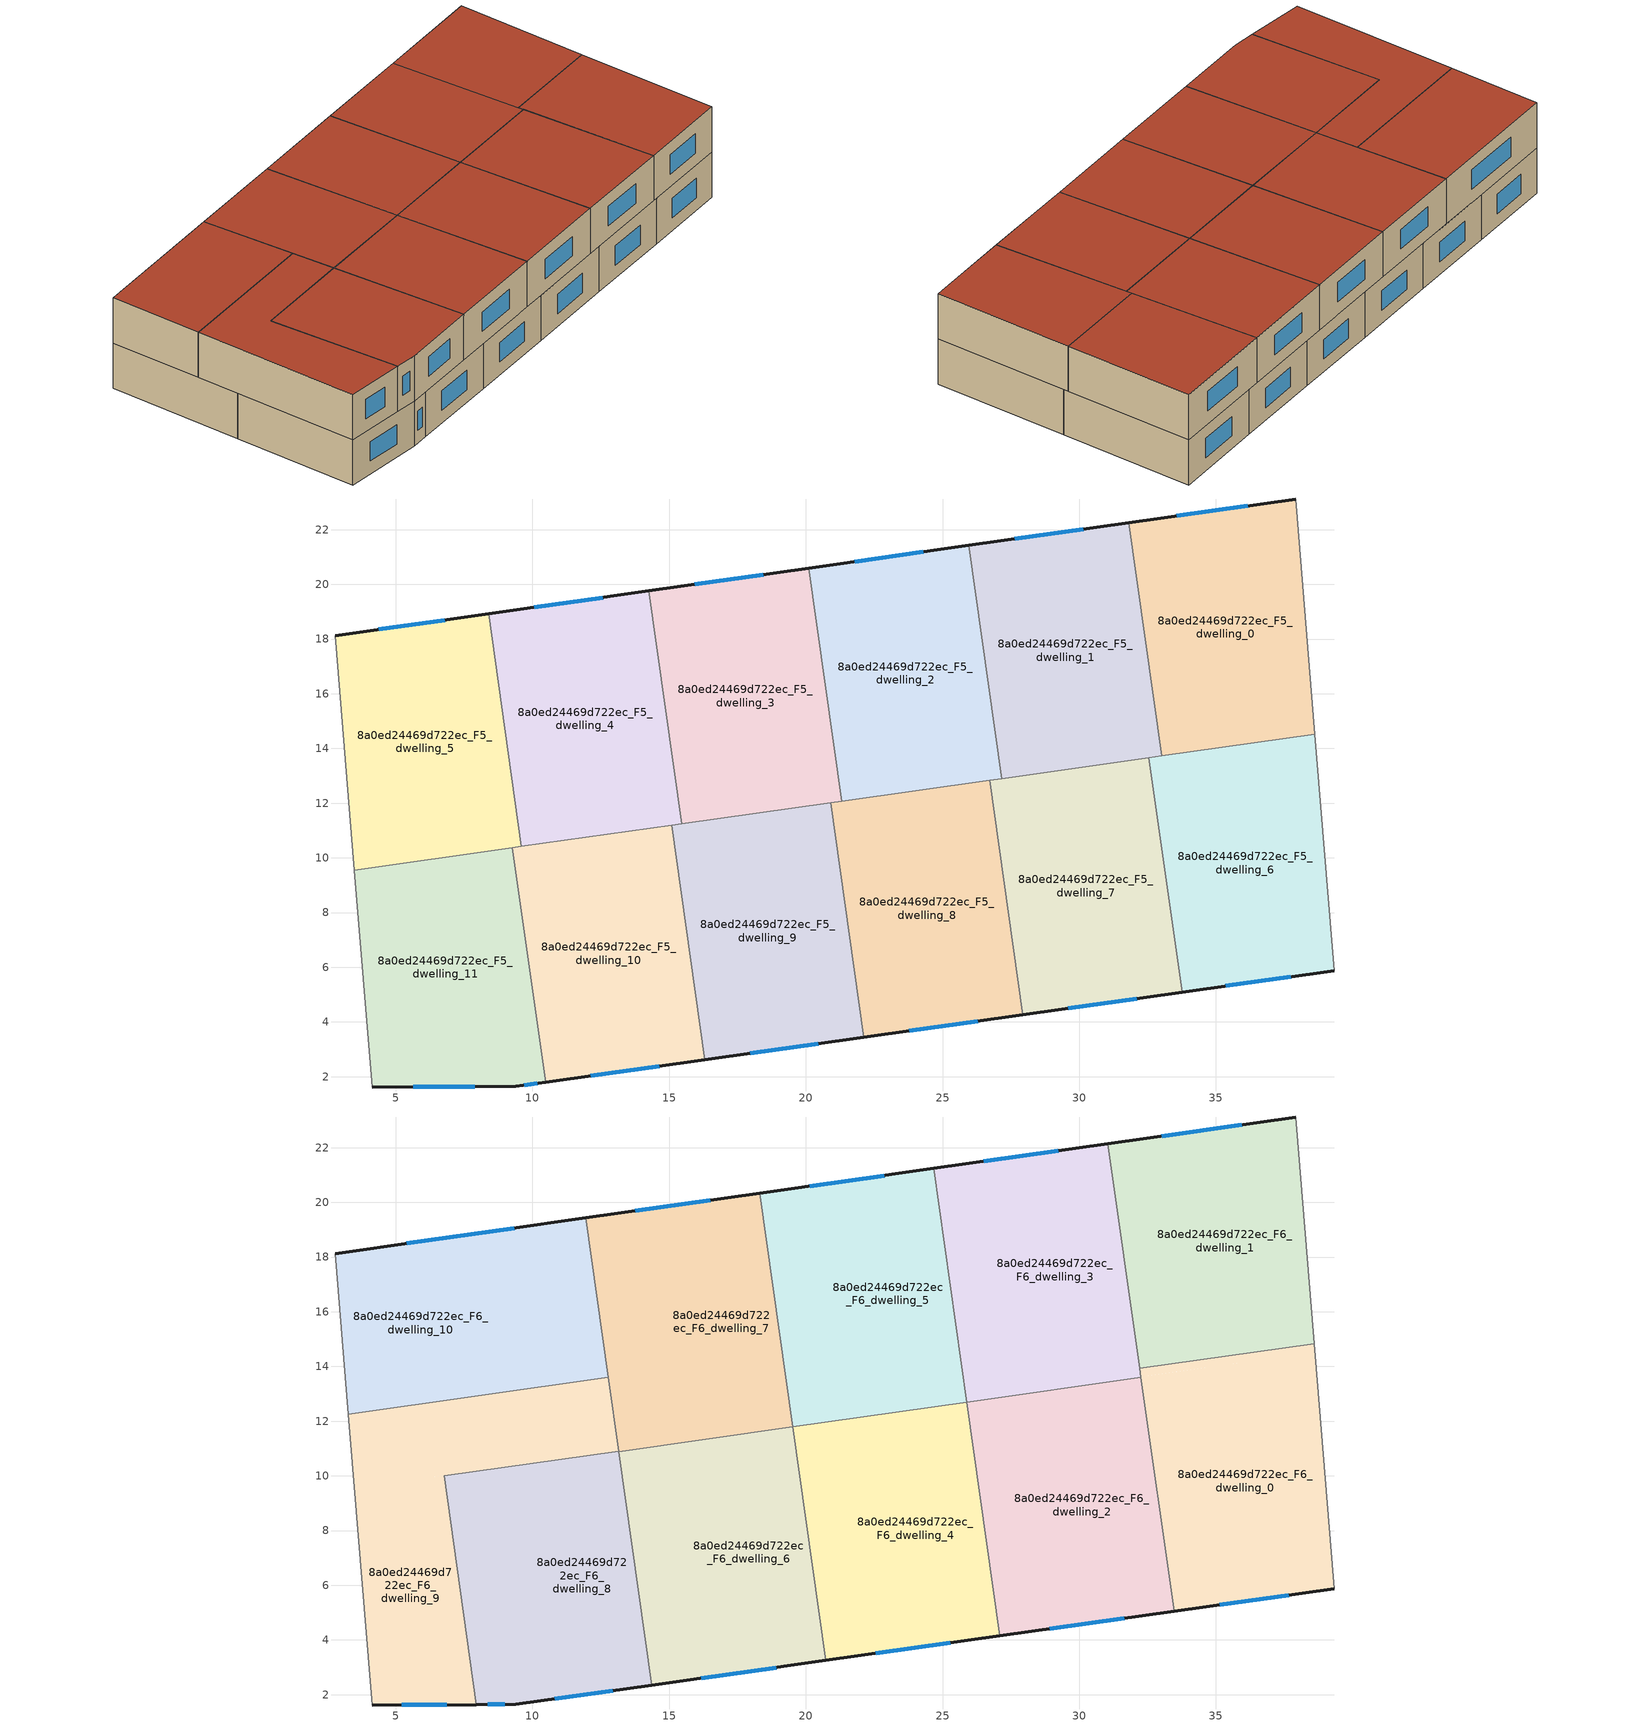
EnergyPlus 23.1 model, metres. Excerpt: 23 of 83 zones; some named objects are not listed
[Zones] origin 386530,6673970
8a0ed24469d722ec_F5_dwelling_0
 floor to 8a0ed24469d722ec_F4_dwelling_0 (EU_floor_Construction): 37.91,23.12 38.62,14.52 33.02,13.73 31.82,22.25 z15
 wall outside (EU_wall_Construction): 37.91,23.12 31.82,22.25 z15:18
 wall adiabatic (EU_wall_Construction): 38.62,14.52 37.91,23.12 z15:18
 wall to 8a0ed24469d722ec_F5_dwelling_1 (EU_wall_Construction): 31.82,22.25 33.02,13.73 z15:18
 wall to 8a0ed24469d722ec_F5_dwelling_6 (EU_wall_Construction): 33.02,13.73 38.62,14.52 z15:18
 window (EU_Window_Construction): 36.17,22.87 33.56,22.5 z15.86:17.14
8a0ed24469d722ec_F5_dwelling_1
 floor to 8a0ed24469d722ec_F4_dwelling_1 (EU_floor_Construction): 31.82,22.25 33.02,13.73 27.17,12.9 25.97,21.42 z15
 wall outside (EU_wall_Construction): 31.82,22.25 25.97,21.42 z15:18
 wall to 8a0ed24469d722ec_F5_dwelling_2 (EU_wall_Construction): 25.97,21.42 27.17,12.9 z15:18
 wall to 8a0ed24469d722ec_F5_dwelling_7 (EU_wall_Construction): 27.17,12.9 32.55,13.66 z15:18
 wall to 8a0ed24469d722ec_F5_dwelling_6 (EU_wall_Construction): 32.55,13.66 33.02,13.73 z15:18
 window (EU_Window_Construction): 30.14,22.02 27.64,21.66 z15.86:17.14
 ceiling adiabatic (EU_roof_Construction): 32.25,13.62 31.05,22.14 25.97,21.42 27.17,12.9 z18
8a0ed24469d722ec_F5_dwelling_10
 floor to 8a0ed24469d722ec_F4_dwelling_10 (EU_floor_Construction): 15.09,11.19 16.3,2.62 10.48,1.8 9.27,10.37 z15
 wall outside (EU_wall_Construction): 10.48,1.8 16.3,2.62 z15:18
 wall to 8a0ed24469d722ec_F5_dwelling_9 (EU_wall_Construction): 16.3,2.62 15.09,11.19 z15:18
 wall to 8a0ed24469d722ec_F5_dwelling_11 (EU_wall_Construction): 9.27,10.37 10.48,1.8 z15:18
 wall to 8a0ed24469d722ec_F5_dwelling_4 (EU_wall_Construction): 15.09,11.19 9.6,10.41 z15:18
 wall to 8a0ed24469d722ec_F5_dwelling_5 (EU_wall_Construction): 9.6,10.41 9.27,10.37 z15:18
 window (EU_Window_Construction): 12.15,2.03 14.64,2.39 z15.86:17.14
 ceiling adiabatic (EU_roof_Construction): 14.36,2.35 13.16,10.9 9.27,10.35 10.48,1.8 z18
8a0ed24469d722ec_F5_dwelling_11
 floor to 8a0ed24469d722ec_F4_dwelling_11 (EU_floor_Construction): 9.27,10.37 10.48,1.8 9.4,1.64 4.14,1.62 3.49,9.55 z15
 wall outside (EU_wall_Construction): 4.14,1.62 9.4,1.64 10.48,1.8 z15:18
 wall adiabatic (EU_wall_Construction): 3.49,9.55 4.14,1.62 z15:18
 wall to 8a0ed24469d722ec_F5_dwelling_5 (EU_wall_Construction): 9.27,10.37 3.49,9.55 z15:18
 window (EU_Window_Construction): 9.71,1.69 10.17,1.75 / 5.64,1.63 7.9,1.64 z15.86:17.14
8a0ed24469d722ec_F5_dwelling_2
 floor to 8a0ed24469d722ec_F4_dwelling_2 (EU_floor_Construction): 25.97,21.42 27.17,12.9 21.32,12.07 20.11,20.59 z15
 wall outside (EU_wall_Construction): 25.97,21.42 20.11,20.59 z15:18
 wall to 8a0ed24469d722ec_F5_dwelling_3 (EU_wall_Construction): 20.11,20.59 21.32,12.07 z15:18
 wall to 8a0ed24469d722ec_F5_dwelling_8 (EU_wall_Construction): 21.32,12.07 26.73,12.84 z15:18
 wall to 8a0ed24469d722ec_F5_dwelling_7 (EU_wall_Construction): 26.73,12.84 27.17,12.9 z15:18
 window (EU_Window_Construction): 24.29,21.18 21.79,20.83 z15.86:17.14
8a0ed24469d722ec_F5_dwelling_3
 floor to 8a0ed24469d722ec_F4_dwelling_3 (EU_floor_Construction): 20.11,20.59 21.32,12.07 15.46,11.24 14.26,19.76 z15
 wall outside (EU_wall_Construction): 20.11,20.59 14.26,19.76 z15:18
 wall to 8a0ed24469d722ec_F5_dwelling_4 (EU_wall_Construction): 14.26,19.76 15.46,11.24 z15:18
 wall to 8a0ed24469d722ec_F5_dwelling_9 (EU_wall_Construction): 15.46,11.24 20.91,12.01 z15:18
 wall to 8a0ed24469d722ec_F5_dwelling_8 (EU_wall_Construction): 20.91,12.01 21.32,12.07 z15:18
 window (EU_Window_Construction): 18.44,20.35 15.93,20 z15.86:17.14
 ceiling adiabatic (EU_roof_Construction): 21.32,12.07 20.11,20.59 14.26,19.76 15.46,11.24 z18
8a0ed24469d722ec_F5_dwelling_4
 floor to 8a0ed24469d722ec_F4_dwelling_4 (EU_floor_Construction): 14.26,19.76 15.46,11.24 9.6,10.42 8.4,18.92 z15
 wall outside (EU_wall_Construction): 14.26,19.76 8.4,18.92 z15:18
 wall to 8a0ed24469d722ec_F5_dwelling_5 (EU_wall_Construction): 8.4,18.92 9.6,10.42 z15:18
 wall to 8a0ed24469d722ec_F5_dwelling_9 (EU_wall_Construction): 15.09,11.19 15.46,11.24 z15:18
 window (EU_Window_Construction): 12.58,19.52 10.07,19.16 z15.86:17.14
8a0ed24469d722ec_F5_dwelling_5
 floor to 8a0ed24469d722ec_F4_dwelling_5 (EU_floor_Construction): 8.4,18.92 9.6,10.42 3.49,9.55 2.79,18.12 z15
 wall outside (EU_wall_Construction): 8.4,18.92 2.79,18.12 z15:18
 wall adiabatic (EU_wall_Construction): 2.79,18.12 3.49,9.55 z15:18
 window (EU_Window_Construction): 6.8,18.7 4.39,18.35 z15.86:17.14
8a0ed24469d722ec_F5_dwelling_6
 floor to 8a0ed24469d722ec_F4_dwelling_6 (EU_floor_Construction): 38.62,14.52 39.33,5.88 33.76,5.09 32.55,13.66 z15
 wall outside (EU_wall_Construction): 33.76,5.09 39.33,5.88 z15:18
 wall adiabatic (EU_wall_Construction): 39.33,5.88 38.62,14.52 z15:18
 wall to 8a0ed24469d722ec_F5_dwelling_7 (EU_wall_Construction): 32.55,13.66 33.76,5.09 z15:18
 window (EU_Window_Construction): 35.35,5.32 37.74,5.65 z15.86:17.14
8a0ed24469d722ec_F5_dwelling_7
 floor to 8a0ed24469d722ec_F4_dwelling_7 (EU_floor_Construction): 32.55,13.66 33.76,5.09 27.94,4.27 26.73,12.84 z15
 wall outside (EU_wall_Construction): 27.94,4.27 33.76,5.09 z15:18
 wall to 8a0ed24469d722ec_F5_dwelling_8 (EU_wall_Construction): 26.73,12.84 27.94,4.27 z15:18
 window (EU_Window_Construction): 29.6,4.5 32.1,4.85 z15.86:17.14
8a0ed24469d722ec_F5_dwelling_8
 floor to 8a0ed24469d722ec_F4_dwelling_8 (EU_floor_Construction): 26.73,12.84 27.94,4.27 22.12,3.44 20.91,12.01 z15
 wall outside (EU_wall_Construction): 22.12,3.44 27.94,4.27 z15:18
 wall to 8a0ed24469d722ec_F5_dwelling_9 (EU_wall_Construction): 20.91,12.01 22.12,3.44 z15:18
 window (EU_Window_Construction): 23.79,3.68 26.28,4.03 z15.86:17.14
 ceiling adiabatic (EU_roof_Construction): 27.94,4.27 27.1,4.15 25.89,12.7 26.73,12.81 26.73,12.84 20.91,12.01 22.12,3.44 z18
8a0ed24469d722ec_F5_dwelling_9
 floor to 8a0ed24469d722ec_F4_dwelling_9 (EU_floor_Construction): 20.91,12.01 22.12,3.44 16.3,2.62 15.09,11.19 z15
 wall outside (EU_wall_Construction): 16.3,2.62 22.12,3.44 z15:18
 window (EU_Window_Construction): 17.97,2.86 20.46,3.21 z15.86:17.14
 ceiling adiabatic (EU_roof_Construction): 20.91,11.99 20.91,12.01 15.09,11.19 15.09,11.16 z18
8a0ed24469d722ec_F6_dwelling_0
 floor to 8a0ed24469d722ec_F5_dwelling_6 (EU_floor_Construction): 38.62,14.52 39.33,5.88 33.76,5.09 32.55,13.66 z18
 floor to 8a0ed24469d722ec_F5_dwelling_0 (EU_floor_Construction): 38.59,14.83 38.62,14.52 33.02,13.73 32.98,14.04 z18
 floor to 8a0ed24469d722ec_F5_dwelling_7 (EU_floor_Construction): 32.55,13.66 33.76,5.09 33.47,5.05 32.25,13.62 z18
 floor to 8a0ed24469d722ec_F5_dwelling_1 (EU_floor_Construction): 32.98,14.04 33.02,13.73 32.25,13.62 32.21,13.93 z18
 wall outside (EU_wall_Construction): 33.47,5.05 39.33,5.88 z18:21
 wall to 8a0ed24469d722ec_F6_dwelling_1 (EU_wall_Construction): 38.59,14.83 32.21,13.93 z18:21
 wall adiabatic (EU_wall_Construction): 39.33,5.88 38.59,14.83 z18:21
 wall to 8a0ed24469d722ec_F6_dwelling_2 (EU_wall_Construction): 32.26,13.6 33.47,5.05 z18:21
 wall to 8a0ed24469d722ec_F6_dwelling_3 (EU_wall_Construction): 32.21,13.93 32.26,13.6 z18:21
 window (EU_Window_Construction): 35.14,5.29 37.66,5.64 z18.86:20.14
 roof outside (EU_roof_Construction): 39.33,5.88 38.59,14.83 32.21,13.93 33.47,5.05 z21
8a0ed24469d722ec_F6_dwelling_1
 floor to 8a0ed24469d722ec_F5_dwelling_0 (EU_floor_Construction): 37.91,23.12 38.59,14.83 32.98,14.04 31.82,22.25 z18
 floor to 8a0ed24469d722ec_F5_dwelling_1 (EU_floor_Construction): 31.82,22.25 32.98,14.04 32.21,13.93 31.05,22.14 z18
 wall outside (EU_wall_Construction): 37.91,23.12 31.05,22.14 z18:21
 wall adiabatic (EU_wall_Construction): 38.59,14.83 37.91,23.12 z18:21
 wall to 8a0ed24469d722ec_F6_dwelling_3 (EU_wall_Construction): 31.05,22.14 32.21,13.93 z18:21
 window (EU_Window_Construction): 35.95,22.84 33.01,22.42 z18.86:20.14
 roof outside (EU_roof_Construction): 38.59,14.83 37.91,23.12 31.05,22.14 32.21,13.93 z21
8a0ed24469d722ec_F6_dwelling_10
 floor to 8a0ed24469d722ec_F5_dwelling_5 (EU_floor_Construction): 8.4,18.92 9.22,13.09 3.27,12.25 2.79,18.12 z18
 floor to 8a0ed24469d722ec_F5_dwelling_4 (EU_floor_Construction): 11.95,19.43 12.77,13.6 9.22,13.09 8.4,18.92 z18
 wall outside (EU_wall_Construction): 11.95,19.43 2.79,18.12 z18:21
 wall to 8a0ed24469d722ec_F6_dwelling_9 (EU_wall_Construction): 3.27,12.25 12.77,13.6 z18:21
 wall adiabatic (EU_wall_Construction): 2.79,18.12 3.27,12.25 z18:21
 wall to 8a0ed24469d722ec_F6_dwelling_7 (EU_wall_Construction): 12.77,13.6 11.95,19.43 z18:21
 window (EU_Window_Construction): 9.33,19.06 5.4,18.5 z18.86:20.14
 roof outside (EU_roof_Construction): 12.77,13.6 11.95,19.43 2.79,18.12 3.27,12.25 z21
8a0ed24469d722ec_F6_dwelling_2
 floor to 8a0ed24469d722ec_F5_dwelling_7 (EU_floor_Construction): 32.26,13.6 33.47,5.05 27.94,4.27 26.73,12.81 z18
 floor to 8a0ed24469d722ec_F5_dwelling_8 (EU_floor_Construction): 26.73,12.81 27.94,4.27 27.1,4.15 25.89,12.7 z18
 wall outside (EU_wall_Construction): 27.1,4.15 33.47,5.05 z18:21
 wall to 8a0ed24469d722ec_F6_dwelling_3 (EU_wall_Construction): 32.26,13.6 25.89,12.7 z18:21
 wall to 8a0ed24469d722ec_F6_dwelling_4 (EU_wall_Construction): 25.89,12.69 27.1,4.15 z18:21
 window (EU_Window_Construction): 28.92,4.41 31.65,4.79 z18.86:20.14
 roof outside (EU_roof_Construction): 33.47,5.05 32.26,13.6 25.89,12.7 27.1,4.15 z21
8a0ed24469d722ec_F6_dwelling_3
 floor to 8a0ed24469d722ec_F5_dwelling_2 (EU_floor_Construction): 25.97,21.42 27.17,12.9 25.89,12.72 24.69,21.24 z18
 floor to 8a0ed24469d722ec_F5_dwelling_7 (EU_floor_Construction): 32.25,13.62 32.26,13.6 26.73,12.81 26.73,12.84 z18
 floor adiabatic (EU_floor_Construction): 31.05,22.14 32.25,13.62 27.17,12.9 25.97,21.42 24.68,21.24 z18; 26.73,12.84 26.73,12.81 25.89,12.7 25.89,12.72 z18
 wall outside (EU_wall_Construction): 31.05,22.14 24.68,21.24 z18:21
 wall to 8a0ed24469d722ec_F6_dwelling_5 (EU_wall_Construction): 24.68,21.24 25.89,12.7 z18:21
 window (EU_Window_Construction): 29.23,21.89 26.5,21.5 z18.86:20.14
 roof outside (EU_roof_Construction): 32.26,13.6 31.05,22.14 24.68,21.24 25.89,12.7 z21
8a0ed24469d722ec_F6_dwelling_4
 floor adiabatic (EU_floor_Construction): 25.89,12.69 27.1,4.15 22.12,3.44 20.91,11.99 z18
 floor to 8a0ed24469d722ec_F5_dwelling_9 (EU_floor_Construction): 20.91,11.99 22.12,3.44 20.73,3.25 19.53,11.79 z18
 wall outside (EU_wall_Construction): 20.73,3.25 27.1,4.15 z18:21
 wall to 8a0ed24469d722ec_F6_dwelling_5 (EU_wall_Construction): 25.89,12.69 19.53,11.79 z18:21
 wall to 8a0ed24469d722ec_F6_dwelling_6 (EU_wall_Construction): 19.53,11.79 20.73,3.25 z18:21
 window (EU_Window_Construction): 22.55,3.51 25.28,3.89 z18.86:20.14
 roof outside (EU_roof_Construction): 27.1,4.15 25.89,12.69 19.53,11.79 20.73,3.25 z21
8a0ed24469d722ec_F6_dwelling_5
 floor to 8a0ed24469d722ec_F5_dwelling_2 (EU_floor_Construction): 24.69,21.24 25.89,12.72 21.32,12.07 20.11,20.59 z18
 floor adiabatic (EU_floor_Construction): 20.11,20.59 21.32,12.07 25.89,12.72 25.89,12.69 19.53,11.79 18.32,20.33 z18
 wall outside (EU_wall_Construction): 24.68,21.24 18.32,20.33 z18:21
 wall to 8a0ed24469d722ec_F6_dwelling_7 (EU_wall_Construction): 18.32,20.33 19.53,11.79 z18:21
 window (EU_Window_Construction): 22.87,20.98 20.14,20.59 z18.86:20.14
 roof outside (EU_roof_Construction): 25.89,12.69 24.68,21.24 18.32,20.33 19.53,11.79 z21
8a0ed24469d722ec_F6_dwelling_6
 floor to 8a0ed24469d722ec_F5_dwelling_9 (EU_floor_Construction): 19.53,11.79 20.73,3.25 16.3,2.62 15.09,11.16 z18
 floor to 8a0ed24469d722ec_F5_dwelling_10 (EU_floor_Construction): 15.09,11.16 16.3,2.62 14.36,2.35 13.16,10.89 z18
 wall outside (EU_wall_Construction): 14.36,2.35 20.73,3.25 z18:21
 wall to 8a0ed24469d722ec_F6_dwelling_7 (EU_wall_Construction): 19.53,11.79 13.16,10.89 z18:21
 wall to 8a0ed24469d722ec_F6_dwelling_8 (EU_wall_Construction): 13.16,10.89 14.36,2.35 z18:21
 window (EU_Window_Construction): 16.18,2.6 18.91,2.99 z18.86:20.14
 roof outside (EU_roof_Construction): 20.73,3.25 19.53,11.79 13.16,10.89 14.36,2.35 z21
8a0ed24469d722ec_F6_dwelling_7
 floor to 8a0ed24469d722ec_F5_dwelling_4 (EU_floor_Construction): 14.26,19.76 15.46,11.24 13.15,10.92 11.95,19.43 z18
 floor to 8a0ed24469d722ec_F5_dwelling_10 (EU_floor_Construction): 15.09,11.19 15.09,11.16 13.16,10.89 13.15,10.92 z18
 floor adiabatic (EU_floor_Construction): 18.32,20.33 19.53,11.79 15.09,11.16 15.09,11.19 13.15,10.92 15.46,11.24 14.26,19.76 z18
 wall outside (EU_wall_Construction): 18.32,20.33 11.95,19.43 z18:21
 wall to 8a0ed24469d722ec_F6_dwelling_9 (EU_wall_Construction): 12.77,13.6 13.16,10.9 z18:21
 window (EU_Window_Construction): 16.5,20.08 13.77,19.69 z18.86:20.14
 roof outside (EU_roof_Construction): 19.53,11.79 18.32,20.33 11.95,19.43 13.16,10.89 z21
8a0ed24469d722ec_F6_dwelling_8
 floor to 8a0ed24469d722ec_F5_dwelling_10 (EU_floor_Construction): 13.16,10.9 14.36,2.35 10.48,1.8 9.27,10.35 z18
 floor to 8a0ed24469d722ec_F5_dwelling_11 (EU_floor_Construction): 9.27,10.35 10.48,1.8 9.4,1.64 7.96,1.64 6.78,10 z18
 wall outside (EU_wall_Construction): 7.96,1.64 9.4,1.64 14.36,2.35 z18:21
 wall to 8a0ed24469d722ec_F6_dwelling_9 (EU_wall_Construction): 13.16,10.9 6.78,10 7.96,1.64 z18:21
 window (EU_Window_Construction): 8.37,1.64 8.99,1.64 / 10.82,1.85 12.94,2.15 z18.86:20.14
 roof outside (EU_roof_Construction): 14.36,2.35 13.16,10.9 6.78,10 7.96,1.64 9.4,1.64 z21
8a0ed24469d722ec_F6_dwelling_9
 floor to 8a0ed24469d722ec_F5_dwelling_11 (EU_floor_Construction): 9.27,10.37 9.27,10.35 6.78,10 7.96,1.64 4.14,1.62 3.49,9.55 z18
 floor to 8a0ed24469d722ec_F5_dwelling_5 (EU_floor_Construction): 9.22,13.09 9.6,10.42 3.49,9.55 3.27,12.25 z18
 floor to 8a0ed24469d722ec_F5_dwelling_10 (EU_floor_Construction): 13.15,10.92 13.16,10.9 9.27,10.35 9.27,10.37 z18
 floor to 8a0ed24469d722ec_F5_dwelling_4 (EU_floor_Construction): 12.77,13.6 13.15,10.92 9.6,10.42 9.22,13.09 z18
 wall outside (EU_wall_Construction): 4.14,1.62 7.96,1.64 z18:21
 wall adiabatic (EU_wall_Construction): 3.27,12.25 4.14,1.62 z18:21
 window (EU_Window_Construction): 5.23,1.63 6.87,1.63 z18.86:20.14
 roof outside (EU_roof_Construction): 7.96,1.64 6.78,10 13.16,10.9 12.77,13.6 3.27,12.25 4.14,1.62 z21
[Building]
EU S2 Campaign: North Axis=0; Terrain=City; Solar Distribution=FullExterior
[Site:Location]
Helsinki-Vantaa.AP: Latitude=60.317; Longitude=24.963; Time Zone=2; Elevation=54.6
[SizingPeriod:WeatherFileDays]
AnnualSizingPeriod: Begin Month=1; Begin Day of Month=1; End Month=12; End Day of Month=31; Day of Week for Start Day=Monday; Use Weather File Daylight Saving Period=No; Use Weather File Rain and Snow Indicators=No
[MATERIAL]
EU_InternalMass_Material: Roughness=MediumRough; Thickness=0.1; Conductivity=1; Density=1800; Specific Heat=900; Thermal Absorptance=0.9; Solar Absorptance=0.7; Visible Absorptance=0.7
[MATERIAL:NOMASS] Roughness=MediumRough; Thermal Absorptance=0.9; Solar Absorptance=0.7; Visible Absorptance=0.7
Name | Thermal Resistance
EU_wall_NoMass | 1.10183
EU_roof_NoMass; EU_floor_NoMass | 1.70606
[WINDOWMATERIAL:SIMPLEGLAZINGSYSTEM]
EU_Window_SimpleGlazing: UFactor=3.11035; Solar Heat Gain Coefficient=0.8; Visible Transmittance=0.8
[CONSTRUCTION]
EU_wall_Construction: EU_wall_NoMass
EU_roof_Construction: EU_roof_NoMass
EU_floor_Construction: EU_floor_NoMass
EU_Window_Construction: EU_Window_SimpleGlazing
EU_InternalMass_Construction: EU_InternalMass_Material
[ZONE] Type=1; Multiplier=1; Ceiling Height=autocalculate; Floor Area=autocalculate; Part of Total Floor Area=Yes
Name | Volume
8a0ed24469d722ec_F5_dwelling_0 | 152.583
8a0ed24469d722ec_F6_dwelling_0 | 166.471
8a0ed24469d722ec_F5_dwelling_1 | 152.602
8a0ed24469d722ec_F6_dwelling_1 | 166.483
8a0ed24469d722ec_F5_dwelling_10 | 152.607
8a0ed24469d722ec_F6_dwelling_10 | 166.475
8a0ed24469d722ec_F5_dwelling_11; 8a0ed24469d722ec_F5_dwelling_8 | 152.599
8a0ed24469d722ec_F5_dwelling_2 | 152.61
8a0ed24469d722ec_F6_dwelling_2 | 166.462
8a0ed24469d722ec_F5_dwelling_3 | 152.615
8a0ed24469d722ec_F6_dwelling_3; 8a0ed24469d722ec_F6_dwelling_8 | 166.466
8a0ed24469d722ec_F5_dwelling_4; 8a0ed24469d722ec_F5_dwelling_5 | 152.591
8a0ed24469d722ec_F6_dwelling_4 | 166.479
8a0ed24469d722ec_F6_dwelling_5 | 166.482
8a0ed24469d722ec_F5_dwelling_6 | 152.606
8a0ed24469d722ec_F6_dwelling_6 | 166.488
8a0ed24469d722ec_F5_dwelling_7 | 152.625
8a0ed24469d722ec_F6_dwelling_7 | 166.478
8a0ed24469d722ec_F5_dwelling_9 | 152.613
8a0ed24469d722ec_F6_dwelling_9 | 166.501
[INTERNALMASS] Construction=EU_InternalMass_Construction
Name | Zone or ZoneList | Surface Area
8a0ed24469d722ec_F5_dwelling_0_EU_InternalMass | 8a0ed24469d722ec_F5_dwelling_0 | 50.8605
8a0ed24469d722ec_F5_dwelling_1_EU_InternalMass | 8a0ed24469d722ec_F5_dwelling_1 | 50.8676
8a0ed24469d722ec_F5_dwelling_2_EU_InternalMass | 8a0ed24469d722ec_F5_dwelling_2 | 50.87
8a0ed24469d722ec_F5_dwelling_3_EU_InternalMass | 8a0ed24469d722ec_F5_dwelling_3 | 50.8714
8a0ed24469d722ec_F5_dwelling_4_EU_InternalMass | 8a0ed24469d722ec_F5_dwelling_4 | 50.8641
8a0ed24469d722ec_F5_dwelling_5_EU_InternalMass | 8a0ed24469d722ec_F5_dwelling_5 | 50.864
8a0ed24469d722ec_F5_dwelling_6_EU_InternalMass | 8a0ed24469d722ec_F5_dwelling_6 | 50.8689
8a0ed24469d722ec_F5_dwelling_7_EU_InternalMass | 8a0ed24469d722ec_F5_dwelling_7 | 50.8749
8a0ed24469d722ec_F5_dwelling_8_EU_InternalMass | 8a0ed24469d722ec_F5_dwelling_8 | 50.8663
8a0ed24469d722ec_F5_dwelling_9_EU_InternalMass | 8a0ed24469d722ec_F5_dwelling_9 | 50.8714
8a0ed24469d722ec_F5_dwelling_10_EU_InternalMass | 8a0ed24469d722ec_F5_dwelling_10 | 50.8691
8a0ed24469d722ec_F5_dwelling_11_EU_InternalMass | 8a0ed24469d722ec_F5_dwelling_11 | 50.8664
8a0ed24469d722ec_F6_dwelling_0_EU_InternalMass | 8a0ed24469d722ec_F6_dwelling_0 | 55.4892
8a0ed24469d722ec_F6_dwelling_1_EU_InternalMass | 8a0ed24469d722ec_F6_dwelling_1 | 55.4956
8a0ed24469d722ec_F6_dwelling_2_EU_InternalMass | 8a0ed24469d722ec_F6_dwelling_2 | 55.487
8a0ed24469d722ec_F6_dwelling_3_EU_InternalMass | 8a0ed24469d722ec_F6_dwelling_3 | 55.4871
8a0ed24469d722ec_F6_dwelling_4_EU_InternalMass | 8a0ed24469d722ec_F6_dwelling_4 | 55.4944
8a0ed24469d722ec_F6_dwelling_5_EU_InternalMass | 8a0ed24469d722ec_F6_dwelling_5 | 55.494
8a0ed24469d722ec_F6_dwelling_6_EU_InternalMass | 8a0ed24469d722ec_F6_dwelling_6 | 55.4951
8a0ed24469d722ec_F6_dwelling_7_EU_InternalMass | 8a0ed24469d722ec_F6_dwelling_7 | 55.492
8a0ed24469d722ec_F6_dwelling_8_EU_InternalMass | 8a0ed24469d722ec_F6_dwelling_8 | 55.4885
8a0ed24469d722ec_F6_dwelling_9_EU_InternalMass | 8a0ed24469d722ec_F6_dwelling_9 | 55.5002
8a0ed24469d722ec_F6_dwelling_10_EU_InternalMass | 8a0ed24469d722ec_F6_dwelling_10 | 55.4916
[OTHEREQUIPMENT] Fuel Type=Electricity; Design Level Calculation Method=Watts/Area; Power per Zone Floor Area=1; Fraction Latent=0; Fraction Radiant=0; Fraction Lost=0; Carbon Dioxide Generation Rate=0; EndUse Subcategory=EU_Step8_InternalGains
Name | Zone or ZoneList or Space or SpaceList | Schedule
EU_Step8_InternalGain_8a0ed24469d722ec_F5_dwelling_0_f000 | 8a0ed24469d722ec_F5_dwelling_0 | EU_Step8_GainSchedule_8a0ed24469d722ec_F5_dwelling_0_f000
EU_Step8_InternalGain_8a0ed24469d722ec_F5_dwelling_1_f000 | 8a0ed24469d722ec_F5_dwelling_1 | EU_Step8_GainSchedule_8a0ed24469d722ec_F5_dwelling_1_f000
EU_Step8_InternalGain_8a0ed24469d722ec_F5_dwelling_2_f000 | 8a0ed24469d722ec_F5_dwelling_2 | EU_Step8_GainSchedule_8a0ed24469d722ec_F5_dwelling_2_f000
EU_Step8_InternalGain_8a0ed24469d722ec_F5_dwelling_3_f000 | 8a0ed24469d722ec_F5_dwelling_3 | EU_Step8_GainSchedule_8a0ed24469d722ec_F5_dwelling_3_f000
EU_Step8_InternalGain_8a0ed24469d722ec_F5_dwelling_4_f000 | 8a0ed24469d722ec_F5_dwelling_4 | EU_Step8_GainSchedule_8a0ed24469d722ec_F5_dwelling_4_f000
EU_Step8_InternalGain_8a0ed24469d722ec_F5_dwelling_5_f000 | 8a0ed24469d722ec_F5_dwelling_5 | EU_Step8_GainSchedule_8a0ed24469d722ec_F5_dwelling_5_f000
EU_Step8_InternalGain_8a0ed24469d722ec_F5_dwelling_6_f000 | 8a0ed24469d722ec_F5_dwelling_6 | EU_Step8_GainSchedule_8a0ed24469d722ec_F5_dwelling_6_f000
EU_Step8_InternalGain_8a0ed24469d722ec_F5_dwelling_7_f000 | 8a0ed24469d722ec_F5_dwelling_7 | EU_Step8_GainSchedule_8a0ed24469d722ec_F5_dwelling_7_f000
EU_Step8_InternalGain_8a0ed24469d722ec_F5_dwelling_8_f000 | 8a0ed24469d722ec_F5_dwelling_8 | EU_Step8_GainSchedule_8a0ed24469d722ec_F5_dwelling_8_f000
EU_Step8_InternalGain_8a0ed24469d722ec_F5_dwelling_9_f000 | 8a0ed24469d722ec_F5_dwelling_9 | EU_Step8_GainSchedule_8a0ed24469d722ec_F5_dwelling_9_f000
EU_Step8_InternalGain_8a0ed24469d722ec_F5_dwelling_10_f000 | 8a0ed24469d722ec_F5_dwelling_10 | EU_Step8_GainSchedule_8a0ed24469d722ec_F5_dwelling_10_f000
EU_Step8_InternalGain_8a0ed24469d722ec_F5_dwelling_11_f000 | 8a0ed24469d722ec_F5_dwelling_11 | EU_Step8_GainSchedule_8a0ed24469d722ec_F5_dwelling_11_f000
EU_Step8_InternalGain_8a0ed24469d722ec_F6_dwelling_0_f000 | 8a0ed24469d722ec_F6_dwelling_0 | EU_Step8_GainSchedule_8a0ed24469d722ec_F6_dwelling_0_f000
EU_Step8_InternalGain_8a0ed24469d722ec_F6_dwelling_1_f000 | 8a0ed24469d722ec_F6_dwelling_1 | EU_Step8_GainSchedule_8a0ed24469d722ec_F6_dwelling_1_f000
EU_Step8_InternalGain_8a0ed24469d722ec_F6_dwelling_2_f000 | 8a0ed24469d722ec_F6_dwelling_2 | EU_Step8_GainSchedule_8a0ed24469d722ec_F6_dwelling_2_f000
EU_Step8_InternalGain_8a0ed24469d722ec_F6_dwelling_3_f000 | 8a0ed24469d722ec_F6_dwelling_3 | EU_Step8_GainSchedule_8a0ed24469d722ec_F6_dwelling_3_f000
EU_Step8_InternalGain_8a0ed24469d722ec_F6_dwelling_4_f000 | 8a0ed24469d722ec_F6_dwelling_4 | EU_Step8_GainSchedule_8a0ed24469d722ec_F6_dwelling_4_f000
EU_Step8_InternalGain_8a0ed24469d722ec_F6_dwelling_5_f000 | 8a0ed24469d722ec_F6_dwelling_5 | EU_Step8_GainSchedule_8a0ed24469d722ec_F6_dwelling_5_f000
EU_Step8_InternalGain_8a0ed24469d722ec_F6_dwelling_6_f000 | 8a0ed24469d722ec_F6_dwelling_6 | EU_Step8_GainSchedule_8a0ed24469d722ec_F6_dwelling_6_f000
EU_Step8_InternalGain_8a0ed24469d722ec_F6_dwelling_7_f000 | 8a0ed24469d722ec_F6_dwelling_7 | EU_Step8_GainSchedule_8a0ed24469d722ec_F6_dwelling_7_f000
EU_Step8_InternalGain_8a0ed24469d722ec_F6_dwelling_8_f000 | 8a0ed24469d722ec_F6_dwelling_8 | EU_Step8_GainSchedule_8a0ed24469d722ec_F6_dwelling_8_f000
EU_Step8_InternalGain_8a0ed24469d722ec_F6_dwelling_9_f000 | 8a0ed24469d722ec_F6_dwelling_9 | EU_Step8_GainSchedule_8a0ed24469d722ec_F6_dwelling_9_f000
EU_Step8_InternalGain_8a0ed24469d722ec_F6_dwelling_10_f000 | 8a0ed24469d722ec_F6_dwelling_10 | EU_Step8_GainSchedule_8a0ed24469d722ec_F6_dwelling_10_f000
[ZONEVENTILATION:DESIGNFLOWRATE] Schedule=EU_AlwaysOn; Design Flow Rate Calculation Method=AirChanges/Hour; Air Changes per Hour=0.756316; Ventilation Type=Natural; Fan Pressure Rise=0; Fan Total Efficiency=1; Constant Term Coefficient=1; Temperature Term Coefficient=0; Velocity Term Coefficient=0; Velocity Squared Term Coefficient=0; Minimum Indoor Temperature=-100; Maximum Indoor Temperature=100; Delta Temperature=-100; Minimum Outdoor Temperature=-100; Maximum Outdoor Temperature=100; Maximum Wind Speed=40
Name | Zone or ZoneList or Space or SpaceList
EU_ConstantAir_8a0ed24469d722ec_F5_dwelling_0 | 8a0ed24469d722ec_F5_dwelling_0
EU_ConstantAir_8a0ed24469d722ec_F5_dwelling_1 | 8a0ed24469d722ec_F5_dwelling_1
EU_ConstantAir_8a0ed24469d722ec_F5_dwelling_2 | 8a0ed24469d722ec_F5_dwelling_2
EU_ConstantAir_8a0ed24469d722ec_F5_dwelling_3 | 8a0ed24469d722ec_F5_dwelling_3
EU_ConstantAir_8a0ed24469d722ec_F5_dwelling_4 | 8a0ed24469d722ec_F5_dwelling_4
EU_ConstantAir_8a0ed24469d722ec_F5_dwelling_5 | 8a0ed24469d722ec_F5_dwelling_5
EU_ConstantAir_8a0ed24469d722ec_F5_dwelling_6 | 8a0ed24469d722ec_F5_dwelling_6
EU_ConstantAir_8a0ed24469d722ec_F5_dwelling_7 | 8a0ed24469d722ec_F5_dwelling_7
EU_ConstantAir_8a0ed24469d722ec_F5_dwelling_8 | 8a0ed24469d722ec_F5_dwelling_8
EU_ConstantAir_8a0ed24469d722ec_F5_dwelling_9 | 8a0ed24469d722ec_F5_dwelling_9
EU_ConstantAir_8a0ed24469d722ec_F5_dwelling_10 | 8a0ed24469d722ec_F5_dwelling_10
EU_ConstantAir_8a0ed24469d722ec_F5_dwelling_11 | 8a0ed24469d722ec_F5_dwelling_11
EU_ConstantAir_8a0ed24469d722ec_F6_dwelling_0 | 8a0ed24469d722ec_F6_dwelling_0
EU_ConstantAir_8a0ed24469d722ec_F6_dwelling_1 | 8a0ed24469d722ec_F6_dwelling_1
EU_ConstantAir_8a0ed24469d722ec_F6_dwelling_2 | 8a0ed24469d722ec_F6_dwelling_2
EU_ConstantAir_8a0ed24469d722ec_F6_dwelling_3 | 8a0ed24469d722ec_F6_dwelling_3
EU_ConstantAir_8a0ed24469d722ec_F6_dwelling_4 | 8a0ed24469d722ec_F6_dwelling_4
EU_ConstantAir_8a0ed24469d722ec_F6_dwelling_5 | 8a0ed24469d722ec_F6_dwelling_5
EU_ConstantAir_8a0ed24469d722ec_F6_dwelling_6 | 8a0ed24469d722ec_F6_dwelling_6
EU_ConstantAir_8a0ed24469d722ec_F6_dwelling_7 | 8a0ed24469d722ec_F6_dwelling_7
EU_ConstantAir_8a0ed24469d722ec_F6_dwelling_8 | 8a0ed24469d722ec_F6_dwelling_8
EU_ConstantAir_8a0ed24469d722ec_F6_dwelling_9 | 8a0ed24469d722ec_F6_dwelling_9
EU_ConstantAir_8a0ed24469d722ec_F6_dwelling_10 | 8a0ed24469d722ec_F6_dwelling_10
[HVACTEMPLATE:ZONE:IDEALLOADSAIRSYSTEM] System Availability Schedule=EU_AlwaysOn; Maximum Heating Supply Air Temperature=50; Minimum Cooling Supply Air Temperature=13; Maximum Heating Supply Air Humidity Ratio=0.0156; Minimum Cooling Supply Air Humidity Ratio=0.0077; Heating Limit=NoLimit; Cooling Limit=NoLimit; Heating Availability Schedule=EU_AlwaysOn; Cooling Availability Schedule=EU_CoolingOff; Dehumidification Control Type=ConstantSensibleHeatRatio; Cooling Sensible Heat Ratio=0.7; Dehumidification Setpoint=60; Humidification Control Type=None; Humidification Setpoint=30; Outdoor Air Method=None; Outdoor Air Flow Rate per Person=0.00944; Outdoor Air Flow Rate per Zone Floor Area=0; Outdoor Air Flow Rate per Zone=0; Demand Controlled Ventilation Type=None; Outdoor Air Economizer Type=NoEconomizer; Heat Recovery Type=None; Sensible Heat Recovery Effectiveness=0.7; Latent Heat Recovery Effectiveness=0.65
Name | Template Thermostat
8a0ed24469d722ec_F5_dwelling_0 | EU_HeatOnly_8a0ed24469d722ec_F5_dwelling_0
8a0ed24469d722ec_F5_dwelling_1 | EU_HeatOnly_8a0ed24469d722ec_F5_dwelling_1
8a0ed24469d722ec_F5_dwelling_2 | EU_HeatOnly_8a0ed24469d722ec_F5_dwelling_2
8a0ed24469d722ec_F5_dwelling_3 | EU_HeatOnly_8a0ed24469d722ec_F5_dwelling_3
8a0ed24469d722ec_F5_dwelling_4 | EU_HeatOnly_8a0ed24469d722ec_F5_dwelling_4
8a0ed24469d722ec_F5_dwelling_5 | EU_HeatOnly_8a0ed24469d722ec_F5_dwelling_5
8a0ed24469d722ec_F5_dwelling_6 | EU_HeatOnly_8a0ed24469d722ec_F5_dwelling_6
8a0ed24469d722ec_F5_dwelling_7 | EU_HeatOnly_8a0ed24469d722ec_F5_dwelling_7
8a0ed24469d722ec_F5_dwelling_8 | EU_HeatOnly_8a0ed24469d722ec_F5_dwelling_8
8a0ed24469d722ec_F5_dwelling_9 | EU_HeatOnly_8a0ed24469d722ec_F5_dwelling_9
8a0ed24469d722ec_F5_dwelling_10 | EU_HeatOnly_8a0ed24469d722ec_F5_dwelling_10
8a0ed24469d722ec_F5_dwelling_11 | EU_HeatOnly_8a0ed24469d722ec_F5_dwelling_11
8a0ed24469d722ec_F6_dwelling_0 | EU_HeatOnly_8a0ed24469d722ec_F6_dwelling_0
8a0ed24469d722ec_F6_dwelling_1 | EU_HeatOnly_8a0ed24469d722ec_F6_dwelling_1
8a0ed24469d722ec_F6_dwelling_2 | EU_HeatOnly_8a0ed24469d722ec_F6_dwelling_2
8a0ed24469d722ec_F6_dwelling_3 | EU_HeatOnly_8a0ed24469d722ec_F6_dwelling_3
8a0ed24469d722ec_F6_dwelling_4 | EU_HeatOnly_8a0ed24469d722ec_F6_dwelling_4
8a0ed24469d722ec_F6_dwelling_5 | EU_HeatOnly_8a0ed24469d722ec_F6_dwelling_5
8a0ed24469d722ec_F6_dwelling_6 | EU_HeatOnly_8a0ed24469d722ec_F6_dwelling_6
8a0ed24469d722ec_F6_dwelling_7 | EU_HeatOnly_8a0ed24469d722ec_F6_dwelling_7
8a0ed24469d722ec_F6_dwelling_8 | EU_HeatOnly_8a0ed24469d722ec_F6_dwelling_8
8a0ed24469d722ec_F6_dwelling_9 | EU_HeatOnly_8a0ed24469d722ec_F6_dwelling_9
8a0ed24469d722ec_F6_dwelling_10 | EU_HeatOnly_8a0ed24469d722ec_F6_dwelling_10
[SIZING:ZONE] Zone Cooling Design Supply Air Temperature Input Method=SupplyAirTemperature; Zone Cooling Design Supply Air Temperature=13; Zone Heating Design Supply Air Temperature Input Method=SupplyAirTemperature; Zone Heating Design Supply Air Temperature=50; Zone Cooling Design Supply Air Humidity Ratio=0.008; Zone Heating Design Supply Air Humidity Ratio=0.008; Cooling Design Air Flow Method=DesignDay; Cooling Design Air Flow Rate=0; Cooling Minimum Air Flow per Zone Floor Area=0.000762; Cooling Minimum Air Flow=0; Cooling Minimum Air Flow Fraction=0.2; Heating Design Air Flow Method=DesignDay; Heating Design Air Flow Rate=0; Heating Maximum Air Flow per Zone Floor Area=0.002032; Heating Maximum Air Flow=0.141576; Heating Maximum Air Flow Fraction=0.3; Account for Dedicated Outdoor Air System=No; Dedicated Outdoor Air System Control Strategy=NeutralSupplyAir; Dedicated Outdoor Air Low Setpoint Temperature for Design=autosize; Dedicated Outdoor Air High Setpoint Temperature for Design=autosize; Zone Load Sizing Method=Sensible Load Only No Latent Load; Zone Latent Cooling Design Supply Air Humidity Ratio Input Method=HumidityRatioDifference; Zone Cooling Design Supply Air Humidity Ratio Difference=0.005; Zone Latent Heating Design Supply Air Humidity Ratio Input Method=HumidityRatioDifference; Zone Humidification Design Supply Air Humidity Ratio Difference=0.005
8a0ed24469d722ec_F5_dwelling_0; 8a0ed24469d722ec_F5_dwelling_1; 8a0ed24469d722ec_F5_dwelling_2; 8a0ed24469d722ec_F5_dwelling_3; 8a0ed24469d722ec_F5_dwelling_4; 8a0ed24469d722ec_F5_dwelling_5; 8a0ed24469d722ec_F5_dwelling_6; 8a0ed24469d722ec_F5_dwelling_7; 8a0ed24469d722ec_F5_dwelling_8; 8a0ed24469d722ec_F5_dwelling_9; 8a0ed24469d722ec_F5_dwelling_10; 8a0ed24469d722ec_F5_dwelling_11; 8a0ed24469d722ec_F6_dwelling_0; 8a0ed24469d722ec_F6_dwelling_1; 8a0ed24469d722ec_F6_dwelling_2; 8a0ed24469d722ec_F6_dwelling_3; 8a0ed24469d722ec_F6_dwelling_4; 8a0ed24469d722ec_F6_dwelling_5; 8a0ed24469d722ec_F6_dwelling_6; 8a0ed24469d722ec_F6_dwelling_7; 8a0ed24469d722ec_F6_dwelling_8; 8a0ed24469d722ec_F6_dwelling_9; 8a0ed24469d722ec_F6_dwelling_10
[SCHEDULE:CONSTANT]
Name | Hourly Value
EU_AlwaysOn | 1
EU_CoolingOff | 0
[SCHEDULE:FILE] Column Number=1; Rows to Skip at Top=0; Number of Hours of Data=8760; Column Separator=Comma; Interpolate to Timestep=No; Minutes per Item=60; Adjust Schedule for Daylight Savings=Yes
Name | File
EU_Step8_GainSchedule_8a0ed24469d722ec_F5_dwelling_0_f000 | ../../schedules/8a0ed24469d722ec/8a0ed24469d722ec_F5_dwelling_0_f000_gain.csv
EU_Step8_GainSchedule_8a0ed24469d722ec_F5_dwelling_1_f000 | ../../schedules/8a0ed24469d722ec/8a0ed24469d722ec_F5_dwelling_1_f000_gain.csv
EU_Step8_GainSchedule_8a0ed24469d722ec_F5_dwelling_2_f000 | ../../schedules/8a0ed24469d722ec/8a0ed24469d722ec_F5_dwelling_2_f000_gain.csv
EU_Step8_GainSchedule_8a0ed24469d722ec_F5_dwelling_3_f000 | ../../schedules/8a0ed24469d722ec/8a0ed24469d722ec_F5_dwelling_3_f000_gain.csv
EU_Step8_GainSchedule_8a0ed24469d722ec_F5_dwelling_4_f000 | ../../schedules/8a0ed24469d722ec/8a0ed24469d722ec_F5_dwelling_4_f000_gain.csv
EU_Step8_GainSchedule_8a0ed24469d722ec_F5_dwelling_5_f000 | ../../schedules/8a0ed24469d722ec/8a0ed24469d722ec_F5_dwelling_5_f000_gain.csv
EU_Step8_GainSchedule_8a0ed24469d722ec_F5_dwelling_6_f000 | ../../schedules/8a0ed24469d722ec/8a0ed24469d722ec_F5_dwelling_6_f000_gain.csv
EU_Step8_GainSchedule_8a0ed24469d722ec_F5_dwelling_7_f000 | ../../schedules/8a0ed24469d722ec/8a0ed24469d722ec_F5_dwelling_7_f000_gain.csv
EU_Step8_GainSchedule_8a0ed24469d722ec_F5_dwelling_8_f000 | ../../schedules/8a0ed24469d722ec/8a0ed24469d722ec_F5_dwelling_8_f000_gain.csv
EU_Step8_GainSchedule_8a0ed24469d722ec_F5_dwelling_9_f000 | ../../schedules/8a0ed24469d722ec/8a0ed24469d722ec_F5_dwelling_9_f000_gain.csv
EU_Step8_GainSchedule_8a0ed24469d722ec_F5_dwelling_10_f000 | ../../schedules/8a0ed24469d722ec/8a0ed24469d722ec_F5_dwelling_10_f000_gain.csv
EU_Step8_GainSchedule_8a0ed24469d722ec_F5_dwelling_11_f000 | ../../schedules/8a0ed24469d722ec/8a0ed24469d722ec_F5_dwelling_11_f000_gain.csv
EU_Step8_GainSchedule_8a0ed24469d722ec_F6_dwelling_0_f000 | ../../schedules/8a0ed24469d722ec/8a0ed24469d722ec_F6_dwelling_0_f000_gain.csv
EU_Step8_GainSchedule_8a0ed24469d722ec_F6_dwelling_1_f000 | ../../schedules/8a0ed24469d722ec/8a0ed24469d722ec_F6_dwelling_1_f000_gain.csv
EU_Step8_GainSchedule_8a0ed24469d722ec_F6_dwelling_2_f000 | ../../schedules/8a0ed24469d722ec/8a0ed24469d722ec_F6_dwelling_2_f000_gain.csv
EU_Step8_GainSchedule_8a0ed24469d722ec_F6_dwelling_3_f000 | ../../schedules/8a0ed24469d722ec/8a0ed24469d722ec_F6_dwelling_3_f000_gain.csv
EU_Step8_GainSchedule_8a0ed24469d722ec_F6_dwelling_4_f000 | ../../schedules/8a0ed24469d722ec/8a0ed24469d722ec_F6_dwelling_4_f000_gain.csv
EU_Step8_GainSchedule_8a0ed24469d722ec_F6_dwelling_5_f000 | ../../schedules/8a0ed24469d722ec/8a0ed24469d722ec_F6_dwelling_5_f000_gain.csv
EU_Step8_GainSchedule_8a0ed24469d722ec_F6_dwelling_6_f000 | ../../schedules/8a0ed24469d722ec/8a0ed24469d722ec_F6_dwelling_6_f000_gain.csv
EU_Step8_GainSchedule_8a0ed24469d722ec_F6_dwelling_7_f000 | ../../schedules/8a0ed24469d722ec/8a0ed24469d722ec_F6_dwelling_7_f000_gain.csv
EU_Step8_GainSchedule_8a0ed24469d722ec_F6_dwelling_8_f000 | ../../schedules/8a0ed24469d722ec/8a0ed24469d722ec_F6_dwelling_8_f000_gain.csv
EU_Step8_GainSchedule_8a0ed24469d722ec_F6_dwelling_9_f000 | ../../schedules/8a0ed24469d722ec/8a0ed24469d722ec_F6_dwelling_9_f000_gain.csv
EU_Step8_GainSchedule_8a0ed24469d722ec_F6_dwelling_10_f000 | ../../schedules/8a0ed24469d722ec/8a0ed24469d722ec_F6_dwelling_10_f000_gain.csv
